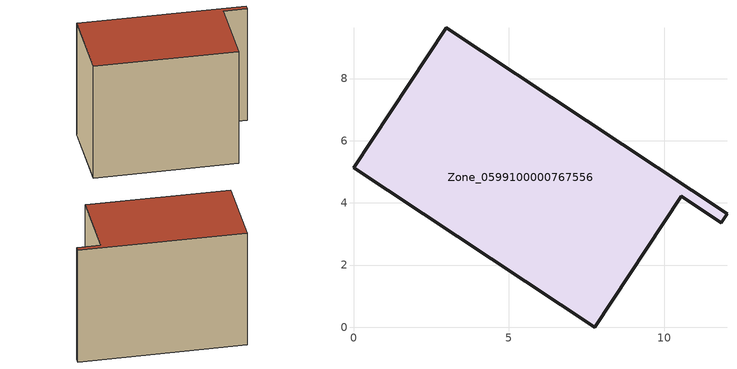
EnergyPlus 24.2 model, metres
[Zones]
Zone_0599100000767556
 floor ground (C_G): 0,5.14 2.98,9.63 12.02,3.65 11.84,3.37 10.55,4.22 7.76,0 z1.64
 wall outside (C_F): 2.98,9.63 0,5.14 7.76,0 10.55,4.22 11.84,3.37 12.02,3.65 2.98,9.63 z1.64:9.78
 roof outside (C_R): 12.02,3.65 2.98,9.63 0,5.14 7.76,0 10.55,4.22 11.84,3.37 z9.78
[BUILDING]
Pand.0599100000767556: North Axis=0; Terrain=City; Loads Convergence Tolerance Value=0.04; Temperature Convergence Tolerance Value=0.4; Solar Distribution=FullExterior; Maximum Number of Warmup Days=25; Minimum Number of Warmup Days=1
[Site:Location]
Rotterdam.The.Hague.AP_ZH_NLD Design_Conditions: Latitude=51.96; Longitude=4.45; Time Zone=1; Elevation=-4.5
[SITE:GROUNDTEMPERATURE:BUILDINGSURFACE]
18, 18, 18, 18, 18, 18, 18, 18, 18, 18, 18, 18
[MATERIAL] Thermal Absorptance=0.9; Solar Absorptance=0.7; Visible Absorptance=0.7
Name | Roughness | Thickness | Conductivity | Density | Specific Heat
G.TI.2006-2014 | MediumSmooth | 0.15 | 0.06 | 540 | 1210
F.TI.2006-2014 | Rough | 0.3 | 0.12 | 1920 | 840
R.TI.2006-2014 | MediumRough | 0.2 | 0.08 | 1500 | 1000
[CONSTRUCTION]
C_G: G.TI.2006-2014
C_F: F.TI.2006-2014
C_R: R.TI.2006-2014
[ZONE]
Zone_0599100000767556: Type=1; Multiplier=1; Ceiling Height=Autocalculate; Volume=Autocalculate; Floor Area=autocalculate; Part of Total Floor Area=Yes
[ZONEINFILTRATION:DESIGNFLOWRATE]
Infil_Zone_0599100000767556: Zone or ZoneList or Space or SpaceList=Zone_0599100000767556; Schedule=AlwaysOn; Design Flow Rate Calculation Method=Flow/Area; Flow Rate per Floor Area=0.0015; Constant Term Coefficient=1; Temperature Term Coefficient=0; Velocity Term Coefficient=0; Velocity Squared Term Coefficient=0
[HVACTEMPLATE:ZONE:IDEALLOADSAIRSYSTEM]
Zone_0599100000767556: Maximum Heating Supply Air Temperature=50; Minimum Cooling Supply Air Temperature=13; Maximum Heating Supply Air Humidity Ratio=0.0156; Minimum Cooling Supply Air Humidity Ratio=0.0077; Heating Limit=NoLimit; Cooling Limit=NoLimit; Dehumidification Control Type=ConstantSensibleHeatRatio; Cooling Sensible Heat Ratio=0.7; Dehumidification Setpoint=60; Humidification Control Type=None; Humidification Setpoint=30; Outdoor Air Method=None; Outdoor Air Flow Rate per Person=0.00944; Outdoor Air Flow Rate per Zone Floor Area=0; Outdoor Air Flow Rate per Zone=0; Demand Controlled Ventilation Type=None; Outdoor Air Economizer Type=NoEconomizer; Heat Recovery Type=None; Sensible Heat Recovery Effectiveness=0.7; Latent Heat Recovery Effectiveness=0.65
[ZONECONTROL:THERMOSTAT]
ThermostatControl_Zone_0599100000767556: Zone or ZoneList=Zone_0599100000767556; Control Type Schedule=DualSetpointControlType; Control 1=Thermostat_Zone_0599100000767556; Temperature Difference Between Cutout And Setpoint=0
[THERMOSTATSETPOINT:DUALSETPOINT]
Thermostat_Zone_0599100000767556: Heating Setpoint Temperature Schedule=HeatingSetpoint_Zone_0599100000767556; Cooling Setpoint Temperature Schedule=CoolingSetpoint_Zone_0599100000767556
[SCHEDULE:COMPACT]
HeatingSetpoint_Zone_0599100000767556: Through: 12/31, For: AllDays, Until: 24:00, 21
CoolingSetpoint_Zone_0599100000767556: Through: 12/31, For: AllDays, Until: 24:00, 24
DualSetpointControlType: Through: 12/31, For: AllDays, Until: 24:00, 4
AlwaysOn: Through: 12/31, For: AllDays, Until: 24:00, 1
